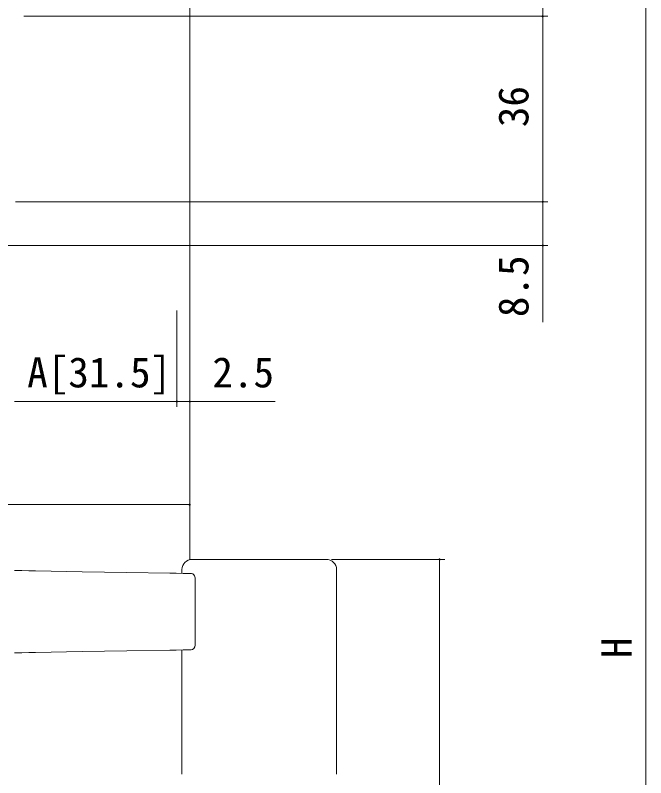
# Model space of a CAD drawing. Units: millimetres, scale not verified. Extents: x -1188 to -198, y -840 to 759.
# Drawn here: x -895.7 to -773.4, y 146.6 to 294.7 of the extents above; entities that cross this region are included whole.
import ezdxf
from ezdxf.enums import TextEntityAlignment as Align

# ---------------------------------------------------------------- set-up
doc = ezdxf.new("R2010")
doc.units = ezdxf.units.MM
doc.header["$LTSCALE"] = 4
for name, color, linetype, lineweight in [('0-3_YKK_D', 6, 'Continuous', 9), ('0-5_YKK_12', 2, 'Continuous', 9), ('0-7_YKK_13', 4, 'Continuous', 9)]:
    doc.layers.add(name, color=color, linetype=linetype, lineweight=lineweight)
doc.styles.add('ＭＳ ゴシック', font='')
doc.styles.get('ＭＳ ゴシック').set_extended_font_data('MS Gothic')

msp = doc.modelspace()

# ---------------------------------------------------------------- linework, layer by layer
at = {"layer": '0-3_YKK_D'}
for p, q in [((-773.367, 314.461), (-773.367, 28.461)), ((-793.367, 297.461), (-793.367, 294.461)), ((-894.067, 294.461), (-792.367, 294.461)), ((-894.067, 294.461), (-792.367, 294.461)), ((-793.367, 294.461), (-793.367, 258.461)), ((-895.667, 258.461), (-792.367, 258.461)), ((-895.667, 258.461), (-792.367, 258.461)), ((-793.367, 258.461), (-793.367, 249.961)), ((-903.867, 249.961), (-792.367, 249.961)), ((-793.367, 249.961), (-793.367, 235.061)), ((-864.367, 237.361), (-864.367, 218.661)), ((-864.367, 237.361), (-864.367, 218.661)), ((-861.867, 237.361), (-861.867, 198.661)), ((-861.867, 237.361), (-861.867, 218.661)), ((-864.367, 219.661), (-895.867, 219.661)), ((-864.367, 219.661), (-861.867, 219.661)), ((-861.867, 219.661), (-845.267, 219.661)), ((-861.867, 199.661), (-1017.867, 199.661)), ((-834.367, 189.039), (-812.367, 189.039)), ((-813.367, 189.039), (-813.367, 77.649))]:
    msp.add_line(p, q, dxfattribs=at)
for centre, start, end in [((-793.367, 294.461), 90, 270), ((-793.367, 294.461), 90, 270), ((-793.367, 294.461), 270, 90), ((-793.367, 294.461), 270, 90), ((-793.367, 258.461), 90, 270), ((-793.367, 258.461), 90, 270), ((-793.367, 258.461), 270, 90), ((-793.367, 258.461), 270, 90), ((-793.367, 249.961), 90, 270), ((-793.367, 249.961), 270, 90), ((-864.367, 219.661), 0, 180), ((-864.367, 219.661), 0, 180), ((-864.367, 219.661), 180, 0), ((-864.367, 219.661), 180, 0), ((-861.867, 219.661), 0, 180), ((-861.867, 219.661), 180, 0), ((-861.867, 199.661), 0, 180), ((-861.867, 199.661), 180, 0), ((-813.367, 189.039), 90, 270), ((-813.367, 189.039), 270, 90)]:
    msp.add_arc(centre, 0.106, start, end, dxfattribs=at)
at = {"layer": '0-5_YKK_12'}
msp.add_line((-861.867, 321.461), (-861.867, 188.976), dxfattribs=at)
at = {"layer": '0-7_YKK_13'}
for p, q in [((-857.898, 189.039), (-861.367, 189.039)), ((-857.532, 189.039), (-857.898, 189.039)), ((-839.202, 189.039), (-857.532, 189.039)), ((-838.835, 189.039), (-839.202, 189.039)), ((-835.367, 189.039), (-838.835, 189.039)), ((-894.461, 186.849), (-895.858, 186.873)), ((-893.095, 186.825), (-894.461, 186.849)), ((-891.762, 186.802), (-893.095, 186.825)), ((-882.726, 186.644), (-891.762, 186.802)), ((-874.042, 186.492), (-882.726, 186.644)), ((-863.367, 186.306), (-863.367, 187.039)), ((-833.367, 187.039), (-833.367, 147.349)), ((-865.73, 186.347), (-874.042, 186.492)), ((-864.517, 186.326), (-865.73, 186.347)), ((-863.114, 186.302), (-864.517, 186.326)), ((-861.591, 186.275), (-863.114, 186.302)), ((-860.801, 185.271), (-860.801, 172.494)), ((-895.858, 170.891), (-894.461, 170.915)), ((-894.461, 170.915), (-893.095, 170.939)), ((-893.095, 170.939), (-891.762, 170.962)), ((-891.762, 170.962), (-882.726, 171.12)), ((-882.726, 171.12), (-874.042, 171.272)), ((-874.042, 171.272), (-865.73, 171.417)), ((-865.73, 171.417), (-864.517, 171.438)), ((-864.517, 171.438), (-863.114, 171.462)), ((-863.367, 147.349), (-863.367, 171.458)), ((-863.114, 171.462), (-861.591, 171.489))]:
    msp.add_line(p, q, dxfattribs=at)
for points in [[(-861.587, 186.265), (-861.527, 186.271), (-861.286, 186.197), (-861.088, 186.047), (-860.923, 185.811), (-860.815, 185.463), (-860.813, 185.271)], [(-860.808, 172.494), (-860.806, 172.382), (-860.884, 172.042), (-861.077, 171.729), (-861.307, 171.557), (-861.56, 171.49), (-861.589, 171.494)]]:
    msp.add_lwpolyline(points, dxfattribs=at)
for centre, start, end in [((-861.367, 187.039), 90, 180), ((-835.367, 187.039), 0, 90)]:
    msp.add_arc(centre, 2, start, end, dxfattribs=at)

# ---------------------------------------------------------------- texts
at = {"layer": '0-3_YKK_D', "color": 4, "style": 'ＭＳ ゴシック'}
for s, p in [('36', (-794.367, 272.941)), ('8.5', (-794.367, 236.061)), ('H', (-774.367, 169.861))]:
    msp.add_text(s, height=5.865, rotation=90, dxfattribs=at).set_placement(p, align=Align.BOTTOM_LEFT)
for s, p in [('A[31.5]', (-893.397, 220.661)), ('2.5', (-857.467, 220.661))]:
    msp.add_text(s, height=5.865, dxfattribs=at).set_placement(p, align=Align.BOTTOM_LEFT)

doc.saveas('drawing.dxf')
